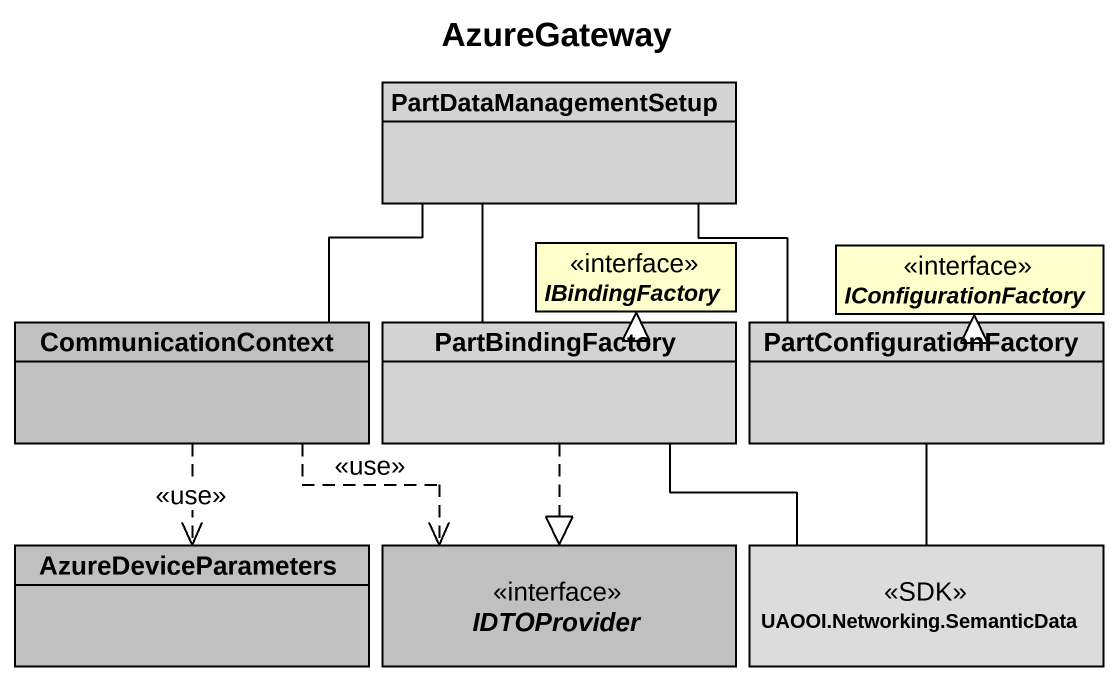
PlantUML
@startuml
title AzureGateway
hide circle
hide empty members
class PartDataManagementSetup #D3D3D3
class CommunicationContext #C0C0C0
class PartBindingFactory #D3D3D3
interface IBindingFactory
class PartConfigurationFactory #D3D3D3
interface IConfigurationFactory
class AzureDeviceParameters #C0C0C0
interface IDTOProvider #C0C0C0
class "UAOOI.Networking.SemanticData" as UAOOI_Networking <<SDK>> #DCDCDC
PartDataManagementSetup -- CommunicationContext
PartDataManagementSetup -- PartBindingFactory
PartDataManagementSetup -- PartConfigurationFactory
CommunicationContext ..> AzureDeviceParameters : <<use>>
CommunicationContext ..> IDTOProvider : <<use>>
PartBindingFactory .up.|> IBindingFactory
PartBindingFactory ..|> IDTOProvider
PartBindingFactory -- UAOOI_Networking
PartConfigurationFactory .up.|> IConfigurationFactory
PartConfigurationFactory -- UAOOI_Networking
@enduml
